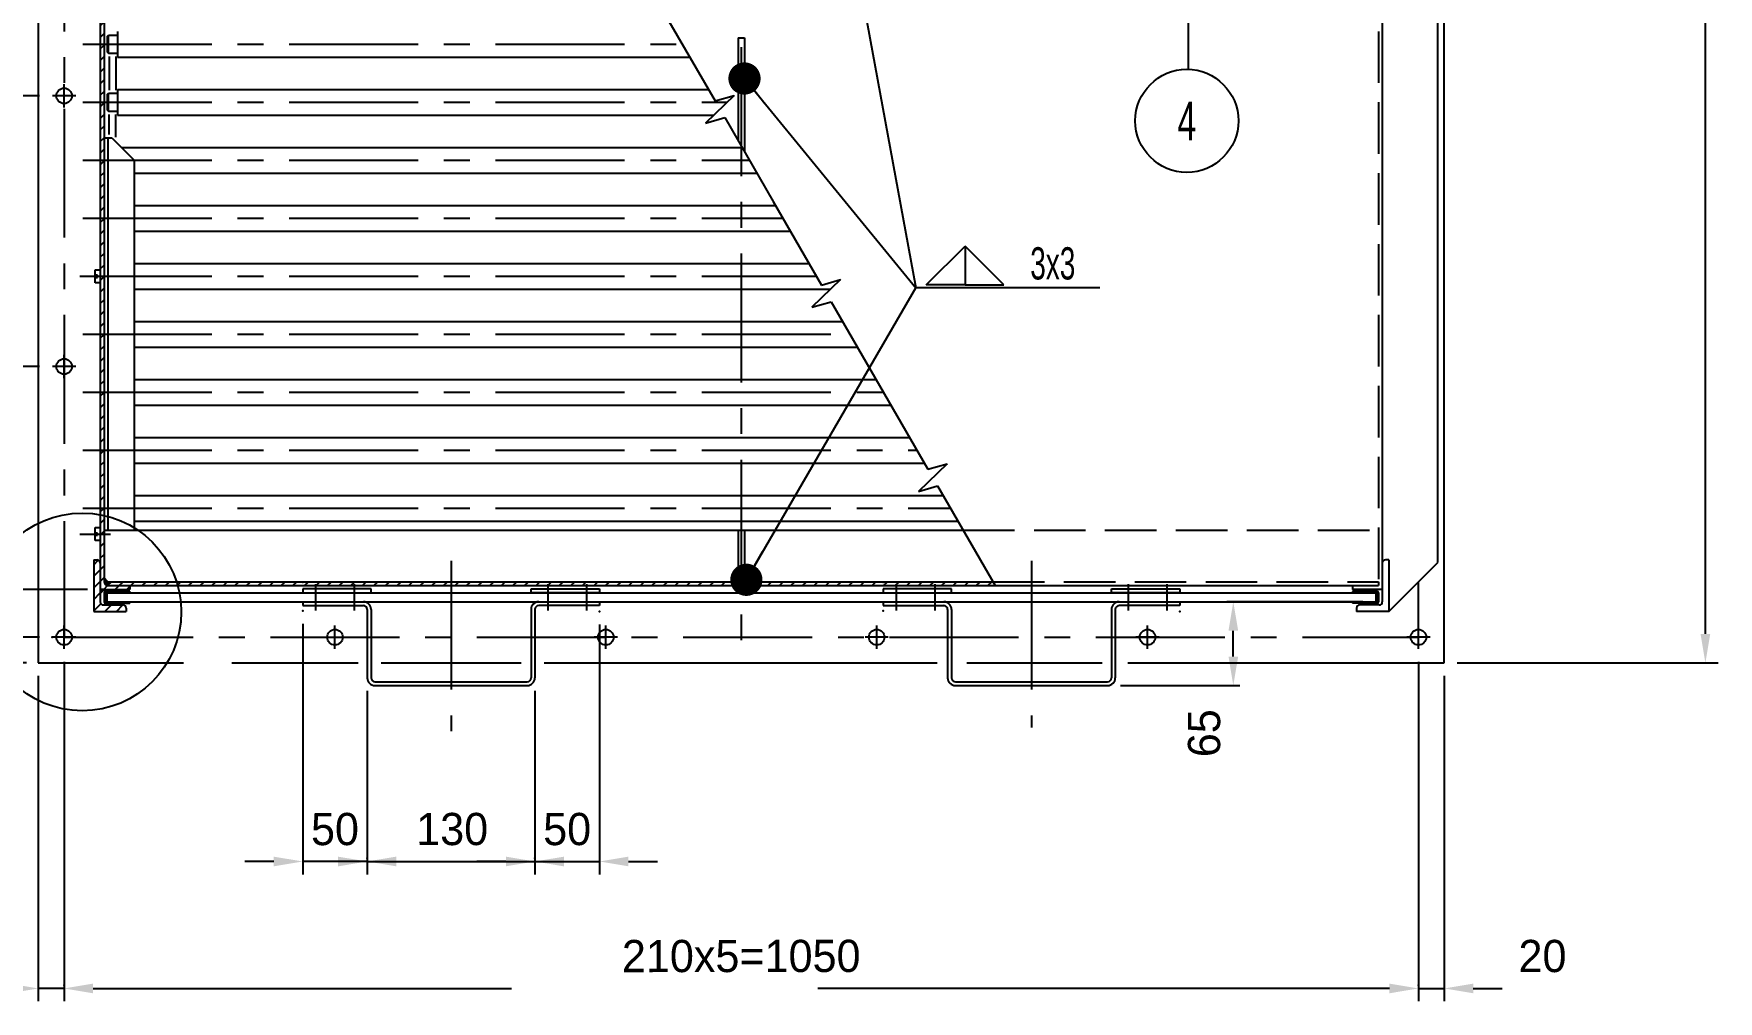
# Model space of a CAD drawing. Extents: x 0 to 8410, y 0 to 5940.
# Drawn here: x 668 to 1974, y 1103 to 1854 of the extents above; entities that cross this region are included whole.
import ezdxf
from ezdxf.enums import TextEntityAlignment as Align

# ---------------------------------------------------------------- set-up
doc = ezdxf.new("R2010")
doc.units = 0
doc.header["$LTSCALE"] = 10
doc.header["$MEASUREMENT"] = 0
doc.linetypes.add('ASSI', pattern=[16, 10, -2, 2, -2])
doc.linetypes.add('TRATTEGGIO', pattern=[5.5, 4, -1.5])
doc.layers.add('P-5AED', color=7, linetype='Continuous')
doc.dimstyles.new('551N13131610_01_00411476260', dxfattribs={"dimscale": 10, "dimtxt": 2.5, "dimasz": 2.25, "dimexe": 0.5, "dimexo": 1, "dimgap": 1, "dimtad": 1, "dimdsep": 46, "dimtxsty": 'Standard', "dimsah": 1, "dimcen": 0, "dimclrd": 6, "dimclre": 6, "dimclrt": 2, "dimazin": 2, "dimtfac": 1, "dimtdec": 4, "dimtmove": 0, "dimatfit": 3, "dimldrblk": 'DOT', "dimfxl": 0, "dimtvp": 1, "dimtolj": 1, "dimtzin": 0, "dimarcsym": 0})
doc.dimstyles.new('772N11111810_01_00411476260', dxfattribs={"dimscale": 10, "dimtxt": 2.5, "dimasz": 2.25, "dimexe": 1, "dimexo": 1, "dimgap": 1.25, "dimtad": 1, "dimdsep": 46, "dimtxsty": 'Standard', "dimsah": 1, "dimcen": 0, "dimclrd": 6, "dimclre": 6, "dimclrt": 2, "dimazin": 2, "dimtfac": 1, "dimtdec": 4, "dimtmove": 0, "dimatfit": 3, "dimldrblk": 'DOT', "dimfxl": 0, "dimtvp": 1.25, "dimtolj": 1, "dimtzin": 0, "dimarcsym": 0})
doc.dimstyles.new('PD10_0553N13131510_01_00411476260', dxfattribs={"dimscale": 10, "dimtxt": 2.5, "dimasz": 2.25, "dimexe": 0.5, "dimexo": 1, "dimgap": 1, "dimtad": 1, "dimlfac": 0.1, "dimdsep": 46, "dimtxsty": 'Standard', "dimsah": 1, "dimcen": 0, "dimclrd": 6, "dimclre": 6, "dimclrt": 2, "dimazin": 2, "dimtfac": 1, "dimtdec": 4, "dimtmove": 0, "dimatfit": 3, "dimldrblk": 'DOT', "dimfxl": 0, "dimtvp": 1, "dimtolj": 1, "dimtzin": 0, "dimarcsym": 0})
pattern_1 = [(45, (0, 0), (-4.490128, 4.490128), [])]
pattern_2 = [(45, (0, 0), (-0.070710678, 0.070710678), [])]
pattern_3 = [(45, (0, 0), (-0.7071068, 0.7071068), [])]

# ---------------------------------------------------------------- blocks, each defined once
blk = doc.blocks.new('_Dot')
at = {"color": 0, "linetype": 'ByBlock', "lineweight": -2}
blk.add_line((-0.5, 0), (-1, 0), dxfattribs=at)
at = {"color": 0, "linetype": 'ByBlock', "const_width": 0.5}
blk.add_lwpolyline([(-0.25, 0, 1), (0.25, 0, 1)], format="xyb", close=True, dxfattribs=at)
blk = doc.blocks.new('*D27')
at = {"layer": 'Defpoints', "color": 0, "linetype": 'Continuous'}
for p in [(1761.741361, 2455.882074), (1964.241361, 2455.882074), (1761.741361, 1365.882074)]:
    blk.add_point(p, dxfattribs=at)
at = {"layer": 'P-5AED', "color": 6, "linetype": 'Continuous', "lineweight": -2}
for p, q in [((1771.741361, 2455.882074), (1974.241361, 2455.882074)), ((1964.241361, 1388.382074), (1964.241361, 2433.382074)), ((1771.741361, 1365.882074), (1974.241361, 1365.882074))]:
    blk.add_line(p, q, dxfattribs=at)
at = {"layer": 'P-5AED', "color": 6, "linetype": 'Continuous'}
for points in [[(1960.491361, 2433.382074), (1967.991361, 2433.382074), (1964.241361, 2455.882074)], [(1960.491361, 1388.382074), (1967.991361, 1388.382074), (1964.241361, 1365.882074)]]:
    blk.add_solid(points, dxfattribs=at)
at = {"layer": 'P-5AED', "color": 2, "linetype": 'Continuous', "insert": (1939.241361, 1910.882074), "char_height": 25, "attachment_point": 5, "rotation": 89.999998465}
blk.add_mtext('\\A1;1090', dxfattribs=at)
blk = doc.blocks.new('*D28')
at = {"layer": 'Defpoints', "color": 0, "linetype": 'Continuous'}
for p in [(691.7, 1376.9), (1741.7, 1376.9), (1741.7, 1113.4)]:
    blk.add_point(p, dxfattribs=at)
at = {"layer": 'P-5AED', "color": 6, "linetype": 'Continuous', "lineweight": -2}
for p, q in [((691.7, 1366.9), (691.7, 1103.4)), ((1741.7, 1366.9), (1741.7, 1103.4)), ((714.2, 1113.4), (1038.6, 1113.4)), ((1719.2, 1113.4), (1276.1, 1113.4))]:
    blk.add_line(p, q, dxfattribs=at)
at = {"layer": 'P-5AED', "color": 6, "linetype": 'Continuous'}
for points in [[(714.2, 1117.1), (714.2, 1109.6), (691.7, 1113.4)], [(1719.2, 1117.1), (1719.2, 1109.6), (1741.7, 1113.4)]]:
    blk.add_solid(points, dxfattribs=at)
at = {"layer": 'P-5AED', "color": 2, "linetype": 'Continuous', "insert": (1216.7, 1138.4), "char_height": 25, "attachment_point": 5, "rotation": 0.0573}
blk.add_mtext('\\A1;210x5=1050', dxfattribs=at)
blk = doc.blocks.new('*D29')
at = {"layer": 'Defpoints', "color": 0, "linetype": 'Continuous'}
for p in [(1761.741361, 1365.882074), (1741.741361, 1115.882074), (1761.741361, 1113.382074)]:
    blk.add_point(p, dxfattribs=at)
at = {"layer": 'P-5AED', "color": 6, "linetype": 'Continuous', "lineweight": -2}
for p, q in [((1761.741361, 1355.882074), (1761.741361, 1103.382074)), ((1719.241361, 1113.382074), (1696.741361, 1113.382074)), ((1741.741361, 1113.382074), (1761.741361, 1113.382074)), ((1784.241361, 1113.382074), (1806.741361, 1113.382074)), ((1741.741361, 1105.882074), (1741.741361, 1103.382074))]:
    blk.add_line(p, q, dxfattribs=at)
at = {"layer": 'P-5AED', "color": 6, "linetype": 'Continuous'}
for points in [[(1719.241361, 1117.132074), (1719.241361, 1109.632074), (1741.741361, 1113.382074)], [(1784.241361, 1117.132074), (1784.241361, 1109.632074), (1761.741361, 1113.382074)]]:
    blk.add_solid(points, dxfattribs=at)
at = {"layer": 'P-5AED', "color": 2, "linetype": 'Continuous', "insert": (1837.931837, 1138.382074), "char_height": 25, "attachment_point": 5, "rotation": 0.05729578}
blk.add_mtext('\\A1;20', dxfattribs=at)
blk = doc.blocks.new('*D30')
at = {"layer": 'Defpoints', "color": 0, "linetype": 'Continuous'}
for p in [(671.741361, 1365.882074), (671.741361, 1113.382074), (691.741361, 1115.882074)]:
    blk.add_point(p, dxfattribs=at)
at = {"layer": 'P-5AED', "color": 6, "linetype": 'Continuous', "lineweight": -2}
for p, q in [((671.741361, 1355.882074), (671.741361, 1103.382074)), ((649.241361, 1113.382074), (626.741361, 1113.382074)), ((691.741361, 1113.382074), (671.741361, 1113.382074)), ((714.241361, 1113.382074), (736.741361, 1113.382074)), ((691.741361, 1105.882074), (691.741361, 1103.382074))]:
    blk.add_line(p, q, dxfattribs=at)
at = {"layer": 'P-5AED', "color": 6, "linetype": 'Continuous'}
for points in [[(649.241361, 1117.132074), (649.241361, 1109.632074), (671.741361, 1113.382074)], [(714.241361, 1117.132074), (714.241361, 1109.632074), (691.741361, 1113.382074)]]:
    blk.add_solid(points, dxfattribs=at)
at = {"layer": 'P-5AED', "color": 2, "linetype": 'Continuous', "insert": (595.550885, 1138.382074), "char_height": 25, "attachment_point": 5, "rotation": 0.05729578}
blk.add_mtext('\\A1;20', dxfattribs=at)
blk = doc.blocks.new('*D31')
at = {"layer": 'Defpoints', "color": 0, "linetype": 'Continuous'}
for p in [(926.7, 1354.4), (1056.7, 1354.4), (1056.7, 1211.9)]:
    blk.add_point(p, dxfattribs=at)
at = {"layer": 'P-5AED', "color": 6, "linetype": 'Continuous', "lineweight": -2}
for p, q in [((926.7, 1344.4), (926.7, 1201.9)), ((1056.7, 1344.4), (1056.7, 1201.9)), ((904.2, 1211.9), (881.7, 1211.9)), ((926.7, 1211.9), (1056.7, 1211.9)), ((1079.2, 1211.9), (1101.7, 1211.9))]:
    blk.add_line(p, q, dxfattribs=at)
at = {"layer": 'P-5AED', "color": 6, "linetype": 'Continuous'}
for points in [[(904.2, 1215.6), (904.2, 1208.1), (926.7, 1211.9)], [(1079.2, 1215.6), (1079.2, 1208.1), (1056.7, 1211.9)]]:
    blk.add_solid(points, dxfattribs=at)
at = {"layer": 'P-5AED', "color": 2, "linetype": 'Continuous', "insert": (992.6, 1236.9), "char_height": 25, "attachment_point": 5, "rotation": 0.0573}
blk.add_mtext('\\A1;130', dxfattribs=at)
blk = doc.blocks.new('*D32')
at = {"layer": 'Defpoints', "color": 0, "linetype": 'Continuous'}
for p in [(1106.741361, 1405.837455), (1056.741361, 1214.382074), (1106.741361, 1211.882074)]:
    blk.add_point(p, dxfattribs=at)
at = {"layer": 'P-5AED', "color": 6, "linetype": 'Continuous', "lineweight": -2}
for p, q in [((1106.741361, 1395.837455), (1106.741361, 1201.882074)), ((1034.241361, 1211.882074), (1011.741361, 1211.882074)), ((1056.741361, 1211.882074), (1106.741361, 1211.882074)), ((1056.741361, 1204.382074), (1056.741361, 1201.882074)), ((1129.241361, 1211.882074), (1151.741361, 1211.882074))]:
    blk.add_line(p, q, dxfattribs=at)
at = {"layer": 'P-5AED', "color": 6, "linetype": 'Continuous'}
for points in [[(1034.241361, 1215.632074), (1034.241361, 1208.132074), (1056.741361, 1211.882074)], [(1129.241361, 1215.632074), (1129.241361, 1208.132074), (1106.741361, 1211.882074)]]:
    blk.add_solid(points, dxfattribs=at)
at = {"layer": 'P-5AED', "color": 2, "linetype": 'Continuous', "insert": (1081.741361, 1236.882074), "char_height": 25, "attachment_point": 5, "rotation": 0.05729578}
blk.add_mtext('\\A1;50', dxfattribs=at)
blk = doc.blocks.new('*D33')
at = {"layer": 'Defpoints', "color": 0, "linetype": 'Continuous'}
for p in [(876.741361, 1406.268855), (876.741361, 1211.882074), (926.741361, 1214.382074)]:
    blk.add_point(p, dxfattribs=at)
at = {"layer": 'P-5AED', "color": 6, "linetype": 'Continuous', "lineweight": -2}
for p, q in [((876.741361, 1396.268855), (876.741361, 1201.882074)), ((854.241361, 1211.882074), (831.741361, 1211.882074)), ((926.741361, 1211.882074), (876.741361, 1211.882074)), ((926.741361, 1204.382074), (926.741361, 1201.882074)), ((949.241361, 1211.882074), (971.741361, 1211.882074))]:
    blk.add_line(p, q, dxfattribs=at)
at = {"layer": 'P-5AED', "color": 6, "linetype": 'Continuous'}
for points in [[(854.241361, 1215.632074), (854.241361, 1208.132074), (876.741361, 1211.882074)], [(949.241361, 1215.632074), (949.241361, 1208.132074), (926.741361, 1211.882074)]]:
    blk.add_solid(points, dxfattribs=at)
at = {"layer": 'P-5AED', "color": 2, "linetype": 'Continuous', "insert": (901.741361, 1236.882074), "char_height": 25, "attachment_point": 5, "rotation": 0.05729578}
blk.add_mtext('\\A1;50', dxfattribs=at)
blk = doc.blocks.new('*D34')
at = {"layer": 'Defpoints', "color": 0, "linetype": 'Continuous'}
for p in [(716.741361, 2405.882074), (274.241361, 1422.882074), (719.741361, 1422.882074)]:
    blk.add_point(p, dxfattribs=at)
at = {"layer": 'P-5AED', "color": 6, "linetype": 'Continuous', "lineweight": -2}
for p, q in [((706.741361, 2405.882074), (264.241361, 2405.882074)), ((274.241361, 2383.382074), (274.241361, 1445.382074)), ((709.741361, 1422.882074), (264.241361, 1422.882074))]:
    blk.add_line(p, q, dxfattribs=at)
at = {"layer": 'P-5AED', "color": 6, "linetype": 'Continuous'}
for points in [[(270.491361, 2383.382074), (277.991361, 2383.382074), (274.241361, 2405.882074)], [(270.491361, 1445.382074), (277.991361, 1445.382074), (274.241361, 1422.882074)]]:
    blk.add_solid(points, dxfattribs=at)
at = {"layer": 'P-5AED', "color": 2, "linetype": 'Continuous', "insert": (249.241361, 1914.382074), "char_height": 25, "attachment_point": 5, "rotation": 89.999998465}
blk.add_mtext('\\A1;983', dxfattribs=at)
blk = doc.blocks.new('*D38')
at = {"layer": 'Defpoints', "color": 0, "linetype": 'Continuous'}
for p in [(396.741361, 1422.882074), (374.241361, 1365.882074), (672.529816, 1365.882074)]:
    blk.add_point(p, dxfattribs=at)
at = {"layer": 'P-5AED', "color": 6, "linetype": 'Continuous', "lineweight": -2}
for p, q in [((374.241361, 1445.382074), (374.241361, 1467.882074)), ((386.741361, 1422.882074), (364.241361, 1422.882074)), ((374.241361, 1422.882074), (374.241361, 1365.882074)), ((662.529816, 1365.882074), (364.241361, 1365.882074)), ((374.241361, 1343.382074), (374.241361, 1320.882074))]:
    blk.add_line(p, q, dxfattribs=at)
at = {"layer": 'P-5AED', "color": 6, "linetype": 'Continuous'}
for points in [[(370.491361, 1445.382074), (377.991361, 1445.382074), (374.241361, 1422.882074)], [(370.491361, 1343.382074), (377.991361, 1343.382074), (374.241361, 1365.882074)]]:
    blk.add_solid(points, dxfattribs=at)
at = {"layer": 'P-5AED', "color": 2, "linetype": 'Continuous', "insert": (349.241361, 1394.382074), "char_height": 25, "attachment_point": 5, "rotation": 89.999998465}
blk.add_mtext('\\A1;57', dxfattribs=at)
blk = doc.blocks.new('*D39')
at = {"layer": 'Defpoints', "color": 0, "linetype": 'Continuous'}
for p in [(474.241361, 1385.882074), (682.570387, 1385.882074), (496.741361, 1365.882074)]:
    blk.add_point(p, dxfattribs=at)
at = {"layer": 'P-5AED', "color": 6, "linetype": 'Continuous', "lineweight": -2}
for p, q in [((474.241361, 1408.382074), (474.241361, 1430.882074)), ((672.570387, 1385.882074), (464.241361, 1385.882074)), ((474.241361, 1365.882074), (474.241361, 1385.882074)), ((486.741361, 1365.882074), (464.241361, 1365.882074)), ((474.241361, 1343.382074), (474.241361, 1320.882074))]:
    blk.add_line(p, q, dxfattribs=at)
at = {"layer": 'P-5AED', "color": 6, "linetype": 'Continuous'}
for points in [[(470.491361, 1408.382074), (477.991361, 1408.382074), (474.241361, 1385.882074)], [(470.491361, 1343.382074), (477.991361, 1343.382074), (474.241361, 1365.882074)]]:
    blk.add_solid(points, dxfattribs=at)
at = {"layer": 'P-5AED', "color": 2, "linetype": 'Continuous', "insert": (449.241361, 1277.667788), "char_height": 25, "attachment_point": 5, "rotation": 89.999998465}
blk.add_mtext('\\A1;20', dxfattribs=at)
blk = doc.blocks.new('*D40')
at = {"layer": 'Defpoints', "color": 0, "linetype": 'Continuous'}
for p in [(474.241361, 1595.882074), (682.741361, 1595.882074), (471.741361, 1385.882074)]:
    blk.add_point(p, dxfattribs=at)
at = {"layer": 'P-5AED', "color": 6, "linetype": 'Continuous', "lineweight": -2}
for p, q in [((672.741361, 1595.882074), (464.241361, 1595.882074)), ((474.241361, 1408.382074), (474.241361, 1573.382074)), ((481.741361, 1385.882074), (484.241361, 1385.882074))]:
    blk.add_line(p, q, dxfattribs=at)
at = {"layer": 'P-5AED', "color": 6, "linetype": 'Continuous'}
for points in [[(470.491361, 1573.382074), (477.991361, 1573.382074), (474.241361, 1595.882074)], [(470.491361, 1408.382074), (477.991361, 1408.382074), (474.241361, 1385.882074)]]:
    blk.add_solid(points, dxfattribs=at)
at = {"layer": 'P-5AED', "color": 2, "linetype": 'Continuous', "insert": (449.241361, 1490.882074), "char_height": 25, "attachment_point": 5, "rotation": 89.999998465}
blk.add_mtext('\\A1;210', dxfattribs=at)
blk = doc.blocks.new('*D41')
at = {"layer": 'Defpoints', "color": 0, "linetype": 'Continuous'}
for p in [(474.241361, 1805.882074), (682.741361, 1805.882074), (682.741361, 1595.882074)]:
    blk.add_point(p, dxfattribs=at)
at = {"layer": 'P-5AED', "color": 6, "linetype": 'Continuous', "lineweight": -2}
for p, q in [((672.741361, 1805.882074), (464.241361, 1805.882074)), ((474.241361, 1618.382074), (474.241361, 1783.382074)), ((672.741361, 1595.882074), (464.241361, 1595.882074))]:
    blk.add_line(p, q, dxfattribs=at)
at = {"layer": 'P-5AED', "color": 6, "linetype": 'Continuous'}
for points in [[(470.491361, 1783.382074), (477.991361, 1783.382074), (474.241361, 1805.882074)], [(470.491361, 1618.382074), (477.991361, 1618.382074), (474.241361, 1595.882074)]]:
    blk.add_solid(points, dxfattribs=at)
at = {"layer": 'P-5AED', "color": 2, "linetype": 'Continuous', "insert": (449.241361, 1700.882074), "char_height": 25, "attachment_point": 5, "rotation": 89.999998465}
blk.add_mtext('\\A1;210', dxfattribs=at)
blk = doc.blocks.new('*D42')
at = {"layer": 'Defpoints', "color": 0, "linetype": 'Continuous'}
for p in [(474.241361, 2015.882074), (682.741361, 2015.882074), (682.741361, 1805.882074)]:
    blk.add_point(p, dxfattribs=at)
at = {"layer": 'P-5AED', "color": 6, "linetype": 'Continuous', "lineweight": -2}
for p, q in [((672.741361, 2015.882074), (464.241361, 2015.882074)), ((474.241361, 1828.382074), (474.241361, 1993.382074)), ((672.741361, 1805.882074), (464.241361, 1805.882074))]:
    blk.add_line(p, q, dxfattribs=at)
at = {"layer": 'P-5AED', "color": 6, "linetype": 'Continuous'}
for points in [[(470.491361, 1993.382074), (477.991361, 1993.382074), (474.241361, 2015.882074)], [(470.491361, 1828.382074), (477.991361, 1828.382074), (474.241361, 1805.882074)]]:
    blk.add_solid(points, dxfattribs=at)
at = {"layer": 'P-5AED', "color": 2, "linetype": 'Continuous', "insert": (449.241361, 1910.882074), "char_height": 25, "attachment_point": 5, "rotation": 89.999998465}
blk.add_mtext('\\A1;210', dxfattribs=at)
blk = doc.blocks.new('*D82')
at = {"layer": 'Defpoints', "color": 0, "linetype": 'Continuous'}
for p in [(1598.2, 1413.4), (1708.7, 1413.4), (1500.7, 1348.4)]:
    blk.add_point(p, dxfattribs=at)
at = {"layer": 'P-5AED', "color": 6, "linetype": 'Continuous', "lineweight": -2}
for p, q in [((1698.7, 1413.4), (1593.2, 1413.4)), ((1598.2, 1370.9), (1598.2, 1390.9)), ((1510.7, 1348.4), (1603.2, 1348.4))]:
    blk.add_line(p, q, dxfattribs=at)
at = {"layer": 'P-5AED', "color": 6, "linetype": 'Continuous'}
for points in [[(1594.5, 1390.9), (1602, 1390.9), (1598.2, 1413.4)], [(1594.5, 1370.9), (1602, 1370.9), (1598.2, 1348.4)]]:
    blk.add_solid(points, dxfattribs=at)
at = {"layer": 'P-5AED', "color": 2, "linetype": 'Continuous', "insert": (1575.7, 1311.4), "char_height": 25, "attachment_point": 5, "rotation": 90}
blk.add_mtext('\\A1;65', dxfattribs=at)

msp = doc.modelspace()

# ---------------------------------------------------------------- hatches: boundary and pattern name
at = {"layer": 'P-5AED', "linetype": 'Continuous'}
h = msp.add_hatch(dxfattribs=at)
h.set_pattern_fill('_U', color=6, scale=6.35, angle=45, style=0, pattern_type=0)
h.set_pattern_definition(pattern_1)
h.paths.add_polyline_path([(719.7414, 2405.8821), (742.7414, 2405.8821), (742.7414, 2402.8821), (725.7414, 2402.8821), (725.2721, 2402.8451), (724.8143, 2402.7352), (724.3794, 2402.5551), (723.978, 2402.3091), (723.62, 2402.0034), (723.3143, 2401.6454), (723.0683, 2401.244), (722.8882, 2400.8091), (722.7783, 2400.3514), (722.7414, 2399.8821), (722.7414, 1428.8821), (722.7783, 1428.4128), (722.8882, 1427.955), (723.0683, 1427.5201), (723.3143, 1427.1187), (723.62, 1426.7608), (723.978, 1426.455), (724.3794, 1426.2091), (724.8143, 1426.0289), (725.2721, 1425.919), (725.7414, 1425.8821), (742.7414, 1425.8821), (742.7414, 1422.8821), (719.7414, 1422.8821)])
h = msp.add_hatch(dxfattribs=at)
h.set_pattern_fill('_U', color=6, scale=6.35, angle=45, style=0, pattern_type=0)
h.set_pattern_definition(pattern_1)
h.paths.add_polyline_path([(739.7414, 1408.3821), (739.7034, 1408.8162), (739.5906, 1409.2371), (739.4064, 1409.6321), (739.1565, 1409.989), (738.8483, 1410.2972), (738.4914, 1410.5471), (738.0964, 1410.7313), (737.6755, 1410.8441), (737.2414, 1410.8821), (722.2414, 1410.8821), (721.8072, 1410.9201), (721.3863, 1411.0328), (720.9914, 1411.217), (720.6344, 1411.467), (720.3263, 1411.7751), (720.0763, 1412.1321), (719.8921, 1412.527), (719.7793, 1412.948), (719.7414, 1413.3821), (719.7414, 1443.3821), (719.7034, 1443.8162), (719.5906, 1444.2371), (719.4064, 1444.6321), (719.1565, 1444.989), (718.8483, 1445.2972), (718.4914, 1445.5471), (718.0964, 1445.7313), (717.6755, 1445.8441), (717.2414, 1445.8821), (714.7414, 1445.8821), (714.7414, 1405.8821), (739.7414, 1405.8821)])
h = msp.add_hatch(dxfattribs=at)
h.set_pattern_fill('_U', angle=45, style=0, pattern_type=0)
h.set_pattern_definition(pattern_3)
h.paths.add_polyline_path([(722.7414, 1431.8821), (722.7414, 1428.8821), (725.7414, 1428.8821)])
h = msp.add_hatch(dxfattribs=at)
h.set_pattern_fill('_U', angle=45, style=0, pattern_type=0)
h.set_pattern_definition(pattern_3)
h.paths.add_polyline_path([(722.7414, 1428.8821), (722.7783, 1428.4128), (722.8882, 1427.955), (723.0683, 1427.5201), (723.3143, 1427.1187), (723.62, 1426.7608), (723.978, 1426.455), (724.3794, 1426.2091), (724.8143, 1426.0289), (725.2721, 1425.919), (725.7414, 1425.8821), (725.7414, 1428.8821)])
h = msp.add_hatch(dxfattribs=at)
h.set_pattern_fill('_U', color=6, scale=6.35, angle=45, style=0, pattern_type=0)
h.set_pattern_definition(pattern_1)
h.paths.add_polyline_path([(725.7414, 1425.8821), (1413.5254, 1425.8821), (1411.7933, 1428.8821), (725.7414, 1428.8821)])
h = msp.add_hatch(dxfattribs=at)
h.set_pattern_fill('_U', color=6, scale=0.1, angle=45, style=0, pattern_type=0)
h.set_pattern_definition(pattern_2)
h.paths.add_polyline_path([(1214.2414, 1431.8821), (1214.2414, 1428.8821), (1211.2414, 1428.8821)])
h = msp.add_hatch(dxfattribs=at)
h.set_pattern_fill('_U', color=6, scale=0.1, angle=45, style=0, pattern_type=0)
h.set_pattern_definition(pattern_2)
h.paths.add_polyline_path([(1219.2414, 1431.8821), (1219.2414, 1428.8821), (1222.2414, 1428.8821)])
h = msp.add_hatch(dxfattribs=at)
h.set_pattern_fill('_U', angle=45, style=0, pattern_type=0)
h.set_pattern_definition(pattern_3)
h.paths.add_polyline_path([(722.7414, 1422.8821), (719.7414, 1422.8821), (719.7414, 1419.8821)])

# ---------------------------------------------------------------- linework, layer by layer
at = {"layer": 'P-5AED', "color": 6, "linetype": 'ASSI'}
for p, q in [((1216.7414, 2483.596), (1216.7414, 1365.8821)), ((691.7414, 2435.8821), (691.7414, 1385.8821)), ((706.2414, 1845.8821), (1171.0383, 1845.8821)), ((700.7414, 1805.8821), (682.7414, 1805.8821)), ((691.7414, 1796.8821), (691.7414, 1814.8821)), ((706.2414, 1800.8821), (1205.7122, 1800.8821)), ((706.2414, 1755.8821), (1222.9998, 1755.8821)), ((706.2414, 1710.8821), (1248.9806, 1710.8821)), ((703.8914, 1665.8821), (727.7914, 1665.8821)), ((706.2414, 1665.8821), (1274.9613, 1665.8821)), ((706.2414, 1620.8821), (1300.9421, 1620.8821)), ((700.7414, 1595.8821), (682.7414, 1595.8821)), ((691.7414, 1586.8821), (691.7414, 1604.8821)), ((706.2414, 1575.8821), (1326.9228, 1575.8821)), ((706.2414, 1530.8821), (1352.9036, 1530.8821)), ((706.2414, 1485.8821), (1378.8844, 1485.8821)), ((703.8914, 1465.8821), (727.7914, 1465.8821)), ((991.7414, 1445.2618), (991.7414, 1312.8794)), ((1441.7414, 1445.2618), (1441.7414, 1315.8794)), ((886.7414, 1427.1608), (886.7414, 1406.6033)), ((916.7414, 1427.1608), (916.7414, 1406.6033)), ((1066.7414, 1427.1608), (1066.7414, 1406.6033)), ((1096.7414, 1427.1608), (1096.7414, 1406.6033)), ((1336.7414, 1427.1608), (1336.7414, 1406.6033)), ((1366.7414, 1427.1608), (1366.7414, 1406.6033)), ((1516.7414, 1427.1608), (1516.7414, 1406.6033)), ((1546.7414, 1427.1608), (1546.7414, 1406.6033)), ((1741.7414, 1385.8821), (1741.7414, 1428.8821)), ((700.7414, 1385.8821), (682.7414, 1385.8821)), ((691.7414, 1376.8821), (691.7414, 1394.8821)), ((691.7414, 1385.8821), (1741.7414, 1385.8821)), ((901.7414, 1376.8821), (901.7414, 1394.8821)), ((1120.7414, 1385.8821), (1102.7414, 1385.8821)), ((1111.7414, 1376.8821), (1111.7414, 1394.8821)), ((1330.7414, 1385.8821), (1312.7414, 1385.8821)), ((1321.7414, 1376.8821), (1321.7414, 1394.8821)), ((1540.7414, 1385.8821), (1522.7414, 1385.8821)), ((1531.7414, 1376.8821), (1531.7414, 1394.8821)), ((1750.7414, 1385.8821), (1732.7414, 1385.8821)), ((1741.7414, 1376.8821), (1741.7414, 1394.8821))]:
    msp.add_line(p, q, dxfattribs=at)
at = {"layer": 'P-5AED', "color": 4, "linetype": 'Continuous'}
for p, q in [((671.7414, 2455.8821), (671.7414, 1365.8821)), ((1761.7414, 1365.8821), (1761.7414, 2455.8821)), ((1713.7414, 2408.8821), (1713.7414, 1443.3821)), ((722.7414, 2399.8821), (722.7414, 1428.8821)), ((1756.7414, 1443.8821), (1756.7414, 2370.8821)), ((719.7414, 1913.3821), (719.7414, 1422.8821)), ((1214.2414, 1850.8821), (1214.2414, 1771.0521)), ((1214.2414, 1850.8821), (1219.2414, 1850.8821)), ((1219.2414, 1850.8821), (1219.2414, 1762.3919)), ((726.7414, 1836.3821), (726.7414, 1810.3821)), ((731.7414, 1836.3821), (731.7414, 1810.3821)), ((726.7414, 1775.8821), (726.7414, 1791.3821)), ((731.7414, 1773.9176), (731.7414, 1791.3821)), ((1360.2007, 1659.2926), (1390.2007, 1689.2926)), ((1390.2007, 1689.2926), (1390.2007, 1659.2926)), ((1390.2007, 1689.2926), (1390.2007, 1659.2926)), ((1420.2007, 1659.2926), (1390.2007, 1689.2926)), ((715.8414, 1666.6821), (715.8414, 1670.8821)), ((715.8414, 1670.8821), (719.7414, 1670.8821)), ((717.6414, 1666.6821), (715.8414, 1666.6821)), ((715.8414, 1660.8821), (715.8414, 1665.0821)), ((715.8414, 1665.0821), (717.6414, 1665.0821)), ((719.7414, 1660.8821), (715.8414, 1660.8821)), ((717.6414, 1665.0821), (717.6414, 1666.6821)), ((1390.2007, 1659.2926), (1360.2007, 1659.2926)), ((1390.2007, 1659.2926), (1420.2007, 1659.2926)), ((715.8414, 1470.8821), (719.7414, 1470.8821)), ((715.8414, 1466.6821), (715.8414, 1470.8821)), ((717.6414, 1466.6821), (715.8414, 1466.6821)), ((715.8414, 1465.0821), (717.6414, 1465.0821)), ((715.8414, 1460.8821), (715.8414, 1465.0821)), ((717.6414, 1465.0821), (717.6414, 1466.6821)), ((719.7414, 1460.8821), (715.8414, 1460.8821)), ((714.7414, 1445.8821), (717.2414, 1445.8821)), ((714.7414, 1445.8821), (714.7414, 1405.8821)), ((719.7414, 1443.3821), (719.7414, 1413.3821)), ((1713.7414, 1443.3821), (1713.7414, 1413.3821)), ((1718.7414, 1445.8821), (1716.2414, 1445.8821)), ((1718.7414, 1445.8821), (1718.7414, 1405.8821)), ((1718.7414, 1405.8821), (1756.7414, 1443.8821)), ((722.7414, 1431.8821), (722.7414, 1428.8821)), ((725.7414, 1428.8821), (722.7414, 1431.8821)), ((722.7414, 1428.8821), (725.7414, 1428.8821)), ((722.7414, 1428.8821), (725.7414, 1428.8821)), ((725.7414, 1428.8821), (725.7414, 1425.8821)), ((725.7414, 1428.8821), (1411.7933, 1428.8821)), ((725.7414, 1428.8821), (725.7414, 1425.8821)), ((725.7414, 1425.8821), (1413.5254, 1425.8821)), ((725.7414, 1425.8821), (742.7414, 1425.8821)), ((742.7414, 1425.8821), (742.7414, 1422.8821)), ((1413.5254, 1425.8821), (1710.7414, 1425.8821)), ((1690.7414, 1425.8821), (1690.7414, 1422.8821)), ((1710.7414, 1428.8821), (1710.7414, 1425.8821)), ((719.7414, 1422.8821), (742.7414, 1422.8821)), ((722.7414, 1422.8821), (719.7414, 1422.8821)), ((719.7414, 1422.8821), (719.7414, 1419.8821)), ((719.7414, 1419.8821), (722.7414, 1422.8821)), ((722.2414, 1410.8821), (737.2414, 1410.8821)), ((722.7414, 1420.3821), (722.7414, 1413.3821)), ((723.7414, 1421.3821), (742.7414, 1421.3821)), ((723.7414, 1419.3821), (723.7414, 1414.3821)), ((723.7414, 1412.3821), (742.7414, 1412.3821)), ((724.7414, 1420.3821), (724.7414, 1413.3821)), ((724.7414, 1420.3821), (1708.7414, 1420.3821)), ((724.7414, 1413.3821), (1708.7414, 1413.3821)), ((742.7414, 1421.3821), (742.7414, 1420.3821)), ((742.7414, 1413.3821), (742.7414, 1412.3821)), ((876.7414, 1413.3821), (876.7414, 1410.3821)), ((1106.7414, 1413.3821), (1106.7414, 1410.3821)), ((1326.7414, 1413.3821), (1326.7414, 1410.3821)), ((1556.7414, 1413.3821), (1556.7414, 1410.3821)), ((1713.7414, 1422.8821), (1690.7414, 1422.8821)), ((1709.7414, 1421.3821), (1690.7414, 1421.3821)), ((1690.7414, 1421.3821), (1690.7414, 1420.3821)), ((1690.7414, 1413.3821), (1690.7414, 1412.3821)), ((1709.7414, 1412.3821), (1690.7414, 1412.3821)), ((1711.2414, 1410.8821), (1696.2414, 1410.8821)), ((1708.7414, 1420.3821), (1708.7414, 1413.3821)), ((1709.7414, 1419.3821), (1709.7414, 1414.3821)), ((1710.7414, 1420.3821), (1710.7414, 1413.3821)), ((714.7414, 1405.8821), (739.7414, 1405.8821)), ((739.7414, 1408.3821), (739.7414, 1405.8821)), ((876.7414, 1410.3821), (923.7414, 1410.3821)), ((926.7414, 1407.3821), (926.7414, 1354.3821)), ((929.7414, 1407.3821), (929.7414, 1354.3821)), ((1053.7414, 1407.3821), (1053.7414, 1354.3821)), ((1056.7414, 1407.3821), (1056.7414, 1354.3821)), ((1106.7414, 1410.3821), (1059.7414, 1410.3821)), ((1326.7414, 1410.3821), (1373.7414, 1410.3821)), ((1376.7414, 1407.3821), (1376.7414, 1354.3821)), ((1379.7414, 1407.3821), (1379.7414, 1354.3821)), ((1503.7414, 1407.3821), (1503.7414, 1354.3821)), ((1506.7414, 1407.3821), (1506.7414, 1354.3821)), ((1556.7414, 1410.3821), (1509.7414, 1410.3821)), ((1693.7414, 1408.3821), (1693.7414, 1405.8821)), ((1718.7414, 1405.8821), (1693.7414, 1405.8821)), ((672.5298, 1365.8821), (784.2148, 1365.8821)), ((821.664, 1365.8821), (919.6298, 1365.8821)), ((937.4789, 1365.8821), (1046.0009, 1365.8821)), ((1063.8499, 1365.8821), (1368.7112, 1365.8821)), ((1391.558, 1365.8821), (1496.5102, 1365.8821)), ((1516.5011, 1365.8821), (1761.7414, 1365.8821)), ((932.7414, 1351.3821), (1050.7414, 1351.3821)), ((932.7414, 1348.3821), (1050.7414, 1348.3821)), ((1382.7414, 1351.3821), (1500.7414, 1351.3821)), ((1382.7414, 1348.3821), (1500.7414, 1348.3821))]:
    msp.add_line(p, q, dxfattribs=at)
at = {"layer": 'P-5AED', "color": 6, "linetype": 'TRATTEGGIO'}
for p, q in [((1710.7414, 2405.8821), (1710.7414, 1425.8821)), ((1214.2414, 1468.8821), (1214.2414, 1428.8821)), ((1219.2414, 1468.8821), (1219.2414, 1428.8821)), ((1388.6993, 1468.8821), (1710.7414, 1468.8821)), ((1411.7933, 1428.8821), (1710.7414, 1428.8821))]:
    msp.add_line(p, q, dxfattribs=at)
at = {"layer": 'P-5AED', "color": 6, "linetype": 'Continuous'}
for p, q in [((733.2414, 1855.8821), (733.2414, 1835.8821)), ((1158.8834, 1866.935), (1196.3834, 1801.9831)), ((725.2414, 1851.8821), (726.2414, 1852.8821)), ((725.2414, 1851.8821), (725.2414, 1839.8821)), ((726.2414, 1838.8821), (726.2414, 1852.8821)), ((726.2414, 1852.8821), (733.2414, 1852.8821)), ((725.2414, 1839.8821), (726.2414, 1838.8821)), ((726.2414, 1838.8821), (733.2414, 1838.8821)), ((733.2414, 1835.8821), (1176.8118, 1835.8821)), ((725.2414, 1806.8821), (726.2414, 1807.8821)), ((725.2414, 1806.8821), (725.2414, 1794.8821)), ((726.2414, 1793.8821), (726.2414, 1807.8821)), ((726.2414, 1807.8821), (733.2414, 1807.8821)), ((733.2414, 1810.8821), (733.2414, 1790.8821)), ((733.2414, 1810.8821), (1191.2455, 1810.8821)), ((1211.2488, 1806.2355), (1189.018, 1784.7403)), ((1196.3834, 1801.9831), (1211.2488, 1806.2355)), ((725.2414, 1794.8821), (726.2414, 1793.8821)), ((726.2414, 1793.8821), (733.2414, 1793.8821)), ((733.2414, 1790.8821), (1195.37, 1790.8821)), ((1189.018, 1784.7403), (1203.8834, 1788.9927)), ((1203.8834, 1788.9927), (1241.3834, 1724.0408)), ((722.7414, 1773.3821), (728.7414, 1773.3821)), ((725.7414, 1773.3821), (725.7414, 1468.8821)), ((728.7414, 1773.3821), (746.0414, 1756.0821)), ((736.2414, 1765.8821), (1217.2263, 1765.8821)), ((746.0414, 1756.0821), (746.0414, 1468.8821)), ((746.0414, 1745.8821), (1228.7733, 1745.8821)), ((746.0414, 1720.8821), (1243.2071, 1720.8821)), ((1241.3834, 1724.0408), (1278.8834, 1659.0889)), ((746.0414, 1700.8821), (1254.7541, 1700.8821)), ((746.0414, 1675.8821), (1269.1878, 1675.8821)), ((1293.7488, 1663.3413), (1271.518, 1641.8461)), ((1278.8834, 1659.0889), (1293.7488, 1663.3413)), ((746.0414, 1655.8821), (1286.0343, 1655.8821)), ((1271.518, 1641.8461), (1286.3834, 1646.0985)), ((1286.3834, 1646.0985), (1361.3834, 1516.1947)), ((1494.7659, 1657.01), (1352.1996, 1657.01)), ((746.0414, 1630.8821), (1295.1686, 1630.8821)), ((746.0414, 1610.8821), (1306.7156, 1610.8821)), ((746.0414, 1585.8821), (1321.1493, 1585.8821)), ((746.0414, 1565.8821), (1332.6963, 1565.8821)), ((746.0414, 1540.8821), (1347.1301, 1540.8821)), ((746.0414, 1520.8821), (1358.6771, 1520.8821)), ((1376.2488, 1520.4471), (1354.018, 1498.9519)), ((1361.3834, 1516.1947), (1376.2488, 1520.4471)), ((1354.018, 1498.9519), (1368.8834, 1503.2043)), ((1368.8834, 1503.2043), (1413.5254, 1425.8821)), ((746.0414, 1495.8821), (1373.1109, 1495.8821)), ((722.7414, 1468.8821), (1388.6993, 1468.8821)), ((746.0414, 1475.8821), (1384.6579, 1475.8821)), ((1211.2414, 1428.8821), (1214.2414, 1431.8821)), ((1214.2414, 1428.8821), (1211.2414, 1428.8821)), ((1214.2414, 1431.8821), (1214.2414, 1428.8821)), ((1219.2414, 1431.8821), (1219.2414, 1428.8821)), ((1222.2414, 1428.8821), (1219.2414, 1431.8821)), ((1219.2414, 1428.8821), (1222.2414, 1428.8821)), ((929.7414, 1423.3821), (876.7414, 1423.3821)), ((876.7414, 1423.3821), (876.7414, 1420.3821)), ((876.7414, 1420.3821), (929.7414, 1420.3821)), ((929.7414, 1420.3821), (929.7414, 1423.3821)), ((1053.7414, 1420.3821), (1053.7414, 1423.3821)), ((1053.7414, 1423.3821), (1106.7414, 1423.3821)), ((1106.7414, 1420.3821), (1053.7414, 1420.3821)), ((1106.7414, 1423.3821), (1106.7414, 1420.3821)), ((1379.7414, 1423.3821), (1326.7414, 1423.3821)), ((1326.7414, 1423.3821), (1326.7414, 1420.3821)), ((1326.7414, 1420.3821), (1379.7414, 1420.3821)), ((1379.7414, 1420.3821), (1379.7414, 1423.3821)), ((1503.7414, 1420.3821), (1503.7414, 1423.3821)), ((1503.7414, 1423.3821), (1556.7414, 1423.3821)), ((1556.7414, 1420.3821), (1503.7414, 1420.3821)), ((1556.7414, 1423.3821), (1556.7414, 1420.3821))]:
    msp.add_line(p, q, dxfattribs=at)
at = {"layer": 'P-5AED', "color": 3, "linetype": 'Continuous'}
msp.add_line((671.7414, 1365.8821), (672.5298, 1365.8821), dxfattribs=at)
at = {"layer": 'P-5AED', "color": 4, "linetype": 'Continuous'}
for centre, radius in [((1562.1806, 1786.5053), 40), ((691.7414, 1805.8821), 6), ((691.7414, 1595.8821), 6), ((691.7414, 1385.8821), 6), ((901.7414, 1385.8821), 6), ((1111.7414, 1385.8821), 6), ((1321.7414, 1385.8821), 6), ((1531.7414, 1385.8821), 6), ((1741.7414, 1385.8821), 6)]:
    msp.add_circle(centre, radius, dxfattribs=at)
at = {"layer": 'P-5AED', "color": 6, "linetype": 'Continuous'}
msp.add_circle((705.8012, 1405.5179), 76.7137, dxfattribs=at)
at = {"layer": 'P-5AED', "color": 4, "linetype": 'Continuous'}
for centre, radius, start, end in [((717.2414, 1443.3821), 2.5, 0, 90), ((1716.2414, 1443.3821), 2.5, 90, 180), ((725.7414, 1428.8821), 3, 180, 270), ((725.7414, 1428.8821), 3, 180, 270), ((722.2414, 1413.3821), 2.5, 180, 270), ((723.7414, 1420.3821), 1, 90, 180), ((723.7414, 1413.3821), 1, 180, 270), ((724.7414, 1419.3821), 1, 90, 180), ((724.7414, 1414.3821), 1, 180, 270), ((737.2414, 1408.3821), 2.5, 0, 90), ((923.7414, 1407.3821), 6, 0, 90), ((1059.7414, 1407.3821), 6, 90, 180), ((1373.7414, 1407.3821), 6, 0, 90), ((1509.7414, 1407.3821), 6, 90, 180), ((1696.2414, 1408.3821), 2.5, 90, 180), ((1708.7414, 1419.3821), 1, 0, 90), ((1708.7414, 1414.3821), 1, 270, 0), ((1709.7414, 1420.3821), 1, 0, 90), ((1709.7414, 1413.3821), 1, 270, 0), ((1711.2414, 1413.3821), 2.5, 270, 0), ((923.7414, 1407.3821), 3, 0, 90), ((1059.7414, 1407.3821), 3, 90, 180), ((1373.7414, 1407.3821), 3, 0, 90), ((1509.7414, 1407.3821), 3, 90, 180), ((932.7414, 1354.3821), 6, 180, 270), ((932.7414, 1354.3821), 3, 180, 270), ((1050.7414, 1354.3821), 6, 270, 0), ((1050.7414, 1354.3821), 3, 270, 0), ((1382.7414, 1354.3821), 6, 180, 270), ((1382.7414, 1354.3821), 3, 180, 270), ((1500.7414, 1354.3821), 3, 270, 0), ((1500.7414, 1354.3821), 6, 270, 0)]:
    msp.add_arc(centre, radius, start, end, dxfattribs=at)
at = {"layer": 'P-5AED', "color": 6, "linetype": 'Continuous'}
for p in [(876.7414, 1428.4802), (1326.7414, 1428.4802)]:
    msp.add_point(p, dxfattribs=at)
at = {"layer": 'P-5AED', "color": 18, "linetype": 'Continuous'}
for p in [(876.7414, 1406.2689), (1106.7414, 1405.8375), (1326.7414, 1406.2689), (1556.7414, 1405.8375), (682.5704, 1385.8821), (926.7414, 1214.3821), (1056.7414, 1214.3821), (691.7414, 1115.8821), (1741.7414, 1115.8821)]:
    msp.add_point(p, dxfattribs=at)

# ---------------------------------------------------------------- texts
at = {"layer": 'P-5AED', "color": 2, "linetype": 'Continuous', "width": 0.648}
msp.add_text('4', height=30, dxfattribs=at).set_placement((1562.1806, 1786.5053), align=Align.MIDDLE_CENTER)
msp.add_text('3x3', height=25, dxfattribs=at).set_placement((1440.8017, 1663.4261))

# ---------------------------------------------------------------- dimensions: what is measured, and where the dimension line sits
at = {"layer": 'P-5AED', "linetype": 'Continuous'}
for base, p1, p2, dimstyle, picture, middle in [((1964.2414, 2455.8821), (1761.7414, 1365.8821), (1761.7414, 2455.8821), '772N11111810_01_00411476260', '*D27', (1939.2414, 1910.8821)), ((274.2414, 1422.8821), (716.7414, 2405.8821), (719.7414, 1422.8821), '772N11111810_01_00411476260', '*D34', (249.2414, 1914.3821)), ((474.2414, 2015.8821), (682.7414, 1805.8821), (682.7414, 2015.8821), '772N11111810_01_00411476260', '*D42', (449.2414, 1910.8821)), ((474.2414, 1805.8821), (682.7414, 1595.8821), (682.7414, 1805.8821), '772N11111810_01_00411476260', '*D41', (449.2414, 1700.8821)), ((474.2414, 1595.8821), (471.7414, 1385.8821), (682.7414, 1595.8821), '772N11111810_01_00411476260', '*D40', (449.2414, 1490.8821)), ((374.2414, 1365.8821), (396.7414, 1422.8821), (672.5298, 1365.8821), '772N11111810_01_00411476260', '*D38', (349.2414, 1394.3821)), ((474.2414, 1385.8821), (496.7414, 1365.8821), (682.5704, 1385.8821), '772N11111810_01_00411476260', '*D39', (449.2414, 1277.6678)), ((1598.2487, 1413.3821), (1500.7414, 1348.3821), (1708.7414, 1413.3821), '551N13131610_01_00411476260', '*D82', (1575.7487, 1311.3895))]:
    dim = msp.add_linear_dim(base=base, p1=p1, p2=p2, angle=90, dimstyle=dimstyle, override={"dimtmove": 2}, dxfattribs=at)
    dim.commit()
    dim.dimension.update_dxf_attribs({"geometry": picture, "text_midpoint": middle, "dimtype": 160, "text_rotation": 89.9999985})
for base, p1, p2, picture, middle in [((876.7414, 1211.8821), (926.7414, 1214.3821), (876.7414, 1406.2689), '*D33', (901.7414, 1236.8821)), ((1106.7414, 1211.8821), (1056.7414, 1214.3821), (1106.7414, 1405.8375), '*D32', (1081.7414, 1236.8821)), ((671.7414, 1113.3821), (691.7414, 1115.8821), (671.7414, 1365.8821), '*D30', (595.5509, 1138.3821)), ((1761.7414, 1113.3821), (1741.7414, 1115.8821), (1761.7414, 1365.8821), '*D29', (1837.9318, 1138.3821)), ((1056.7414, 1211.8821), (926.7414, 1354.3821), (1056.7414, 1354.3821), '*D31', (992.61, 1236.8821))]:
    dim = msp.add_linear_dim(base=base, p1=p1, p2=p2, dimstyle='772N11111810_01_00411476260', override={"dimtmove": 2}, dxfattribs=at)
    dim.commit()
    dim.dimension.update_dxf_attribs({"geometry": picture, "text_midpoint": middle, "dimtype": 160, "text_rotation": 0.0572958})
dim = msp.add_linear_dim(base=(1741.7414, 1113.3821), p1=(691.7414, 1376.8821), p2=(1741.7414, 1376.8821), text='210x5=1050', dimstyle='772N11111810_01_00411476260', override={"dimtmove": 2}, dxfattribs=at)
dim.commit()
dim.dimension.update_dxf_attribs({"geometry": '*D28', "text_midpoint": (1216.7414, 1138.3821), "dimtype": 160, "text_rotation": 0.0572958})

# ---------------------------------------------------------------- leaders
for points, override in [([(1305.9971, 1908.3821), (1352.1996, 1657.01)], {"dimasz": 2.5}), ([(1563.2016, 1910.8821), (1563.2061, 1826.4921)], {"dimasz": 1.25}), ([(1219.2414, 1819.3568), (1352.1996, 1657.01)], {"dimasz": 2.5}), ([(1220.6991, 1430.4244), (1352.1996, 1657.01)], {"dimasz": 2.5})]:
    msp.add_leader(points, dimstyle='PD10_0553N13131510_01_00411476260', override=override, dxfattribs=at)

doc.saveas('drawing.dxf')
